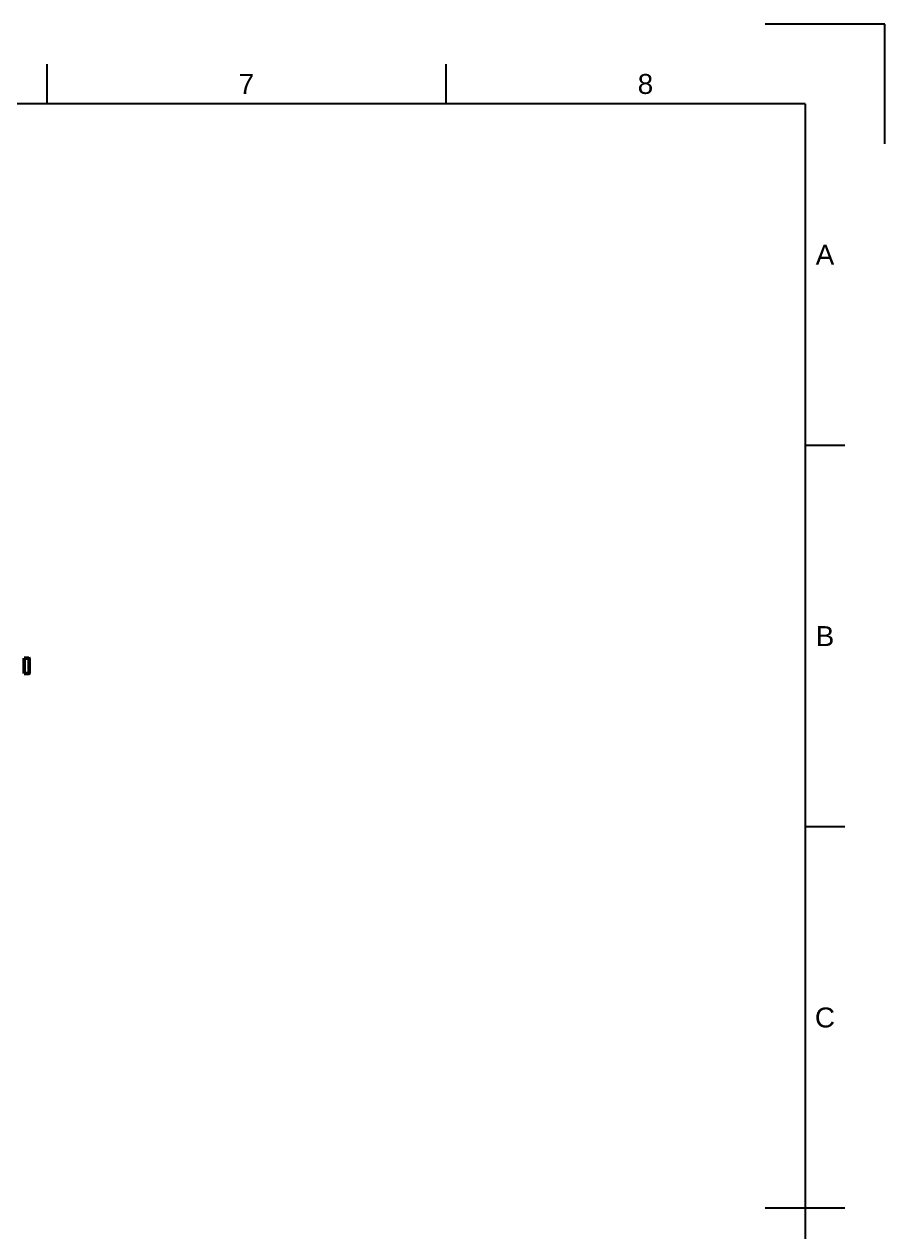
# Model space of a CAD drawing. Header units: millimetres. Extents: x 0 to 420, y 0 to 297.
# Drawn here: x 312.1 to 420, y 145.5 to 297 of the extents above; entities that cross this region are included whole.
import ezdxf
from ezdxf.enums import TextEntityAlignment as Align

# ---------------------------------------------------------------- set-up
doc = ezdxf.new("R2010")
doc.units = ezdxf.units.MM
doc.header["$LTSCALE"] = 0.75
doc.layers.add('BORDER', color=7, linetype='Continuous', lineweight=25)
doc.layers.add('Visible', color=7, linetype='Continuous', lineweight=50)
doc.styles.add('FusionTitle', font='arial.ttf')

# ---------------------------------------------------------------- blocks, each defined once
blk = doc.blocks.new('ISO_A3_SHEET')
at = {"layer": 'BORDER'}
for p, q in [((315, 292), (315, 287)), ((365, 292), (365, 287)), ((410, 287), (20, 287)), ((410, 287), (410, 10)), ((415, 244.16666), (410, 244.16666)), ((415, 196.33333), (410, 196.33333)), ((415, 148.5), (405, 148.5))]:
    blk.add_line(p, q, dxfattribs=at)
at = {"layer": 'Defpoints'}
for p, q in [((420, 297), (405, 297)), ((420, 282), (420, 297))]:
    blk.add_line(p, q, dxfattribs=at)
at = {"layer": 'BORDER', "style": 'FusionTitle'}
for s, p in [('7', (340, 289.5)), ('8', (390, 289.5)), ('A', (412.5, 268.08333)), ('B', (412.5, 220.25)), ('C', (412.5, 172.41667))]:
    blk.add_text(s, height=2.5, dxfattribs=at).set_placement(p, align=Align.MIDDLE)

msp = doc.modelspace()

# ---------------------------------------------------------------- linework, layer by layer
at = {"layer": 'Visible', "extrusion": (1, -2e-16, 0)}
for p, q in [((312.1421, 215.5409), (312.1421, 217.4611)), ((312.1421, 217.4611), (312.7264, 217.4611)), ((312.7772, 217.4103), (312.7772, 215.5917)), ((312.1421, 215.5409), (312.7264, 215.5409))]:
    msp.add_line(p, q, dxfattribs=at)
at = {"layer": 'Visible', "extrusion": (0, -2e-16, -1)}
for centre, start, end in [((-312.7264, 217.4103), 90, 180), ((-312.7264, 215.5917), 180, 270)]:
    msp.add_arc(centre, 0.0508, start, end, dxfattribs=at)

# ---------------------------------------------------------------- block references
at = {"layer": 'BORDER'}
msp.add_blockref('ISO_A3_SHEET', (0, 0), dxfattribs=at)

doc.saveas('drawing.dxf')
